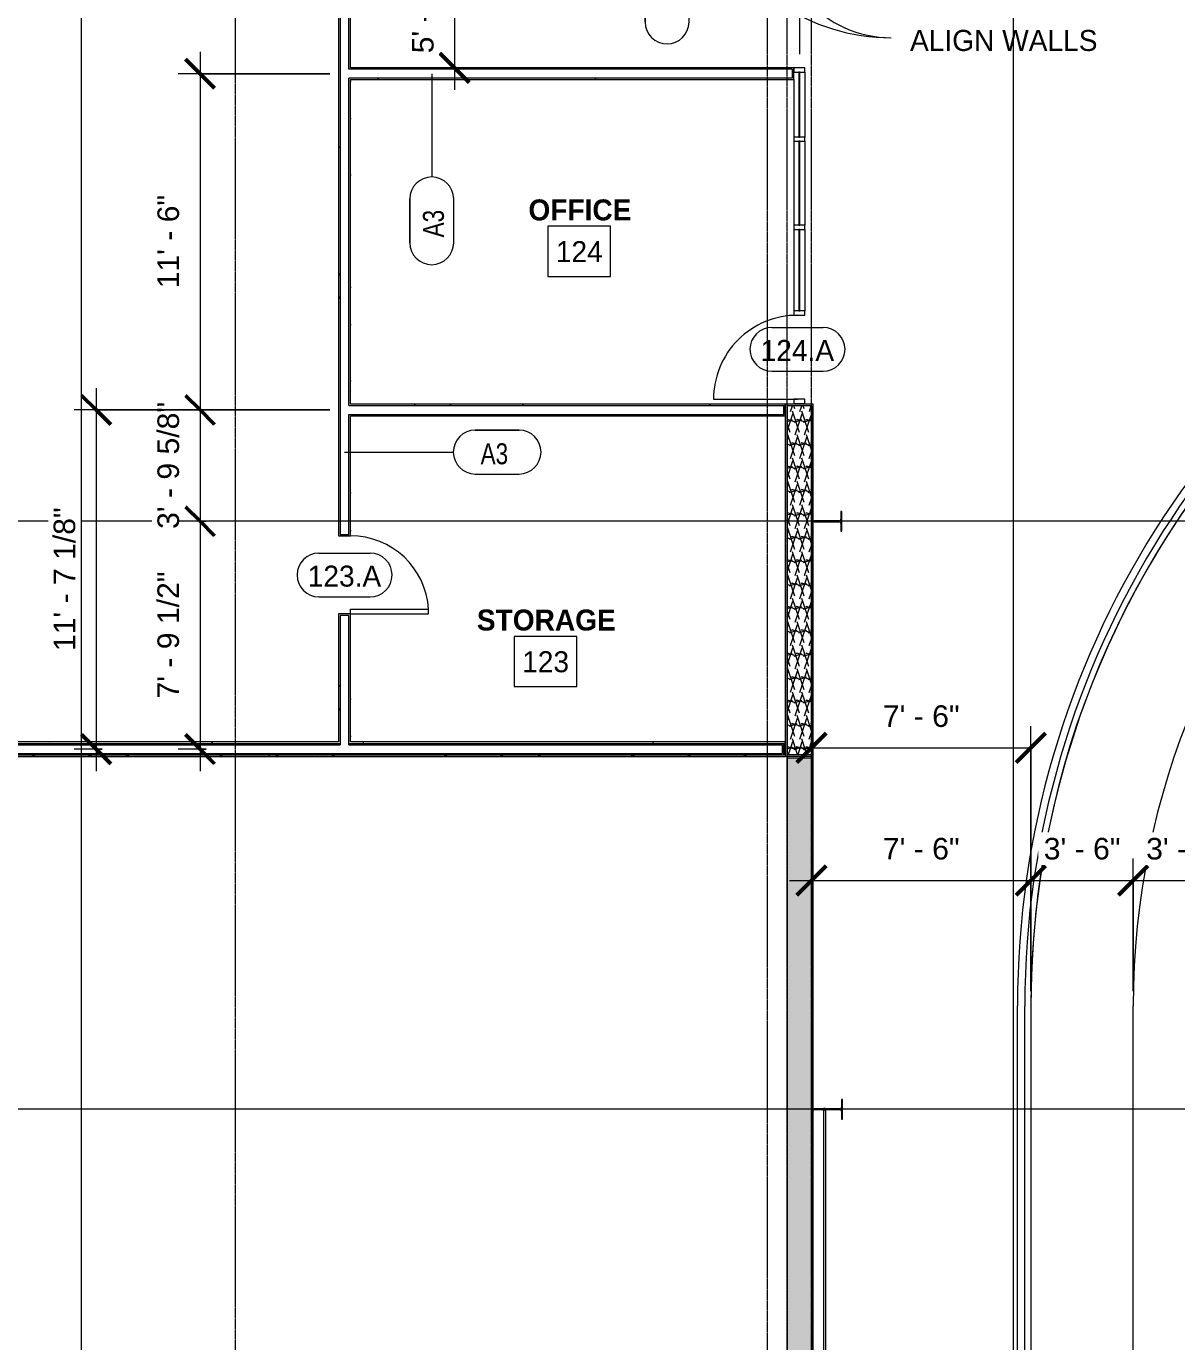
# Model space of a CAD drawing. Header units: inches. Extents: x 21592 to 24810, y -23179 to -20467.
# Drawn here: x 22469 to 22941, y -21722 to -21182 of the extents above; entities that cross this region are included whole.
import ezdxf

# ---------------------------------------------------------------- set-up
doc = ezdxf.new("R2010")
doc.units = ezdxf.units.IN
doc.header["$MEASUREMENT"] = 0
doc.linetypes.add('Grid Line 1_2_', pattern=[0.875, 0.5, -0.125, 0.125, -0.125])
for name, color, linetype, lineweight in [('A-ANNO-DIMS', 211, 'Continuous', 9), ('A-ANNO-DIMS-96', 211, 'Continuous', 9), ('A-AREA', 32, 'Continuous', 9), ('A-AREA-IDEN', 2, 'Continuous', 9), ('A-DOOR', 31, 'Continuous', 13), ('A-DOOR-IDEN', 31, 'Continuous', 9), ('A-FLOR', 192, 'Continuous', 13), ('A-FLOR-HRAL', 11, 'Continuous', 9), ('A-FLOR-OTLN', 90, 'Continuous', 13), ('A-GLAZ-CURT', 52, 'Continuous', 9), ('A-GLAZ-CWMG', 51, 'Continuous', 9), ('A-WALL', 113, 'Continuous', 13), ('A-WALL-IDEN', 211, 'Continuous', 9), ('A-WALL-PATT', 111, 'Continuous', 50), ('G-ANNO-SYMB', 111, 'Continuous', 9), ('G-ANNO-TEXT', 231, 'Continuous', 9), ('I-WALL', 2, 'Continuous', 13), ('S-BEAM', 12, 'Continuous', 9), ('S-COLS', 52, 'Continuous', 9), ('S-GRID', 1, 'Continuous', 9)]:
    doc.layers.add(name, color=color, linetype=linetype, lineweight=lineweight)
doc.styles.add('Arial_1', font='arial.ttf', dxfattribs={"height": 8.851796})
doc.styles.add('Century Gothic', font='GOTHIC.TTF', dxfattribs={"height": 8.622671})
doc.styles.add('Century Gothic_1', font='GOTHIC.TTF', dxfattribs={"width": 0.8, "height": 8.622671})
doc.styles.add('Century Gothic_B', font='GOTHICB.TTF', dxfattribs={"height": 8.616719})
doc.dimstyles.new('OD_Dimension', dxfattribs={"dimscale": 12, "dimtxt": 9, "dimasz": 1, "dimexe": 0.75, "dimexo": 0.5, "dimgap": 0.5, "dimtad": 1, "dimdec": 3, "dimrnd": 0.125, "dimzin": 1, "dimdsep": 46, "dimlunit": 4, "dimtxsty": 'Arial_1', "dimblk1": 'OBLIQUE', "dimblk2": 'OBLIQUE', "dimsah": 1, "dimcen": 0.09, "dimdle": 0.75, "dimazin": 0, "dimtfac": 1, "dimtdec": 4, "dimtix": 1, "dimtmove": 0, "dimatfit": 3, "dimfxl": 1, "dimtvp": 1, "dimtfill": 1, "dimfrac": 2, "dimtolj": 1, "dimtzin": 0, "dimarcsym": 2})
doc.dimstyles.new('OD_Dimension_2', dxfattribs={"dimscale": 12, "dimtxt": 9, "dimasz": 1, "dimexe": 0.75, "dimexo": 0.5, "dimgap": 0.5, "dimtad": 1, "dimdec": 3, "dimrnd": 0.125, "dimzin": 1, "dimdsep": 46, "dimlunit": 4, "dimtxsty": 'Arial_1', "dimblk1": 'OBLIQUE', "dimblk2": 'OBLIQUE', "dimsah": 1, "dimcen": 0.09, "dimdle": 0.75, "dimazin": 0, "dimtfac": 1, "dimtdec": 4, "dimtix": 1, "dimtmove": 0, "dimatfit": 3, "dimfxl": 1, "dimtvp": 1, "dimtfill": 1, "dimfrac": 2, "dimtolj": 1, "dimtzin": 0, "dimarcsym": 2})
doc.dimstyles.new('OD_Dimension_3', dxfattribs={"dimscale": 12, "dimtxt": 9, "dimasz": 1, "dimexe": 0.75, "dimexo": 0.5, "dimgap": 0.5, "dimtad": 1, "dimdec": 3, "dimrnd": 0.125, "dimzin": 1, "dimdsep": 46, "dimlunit": 4, "dimtxsty": 'Arial_1', "dimblk1": 'OBLIQUE', "dimblk2": 'OBLIQUE', "dimsah": 1, "dimcen": 0.09, "dimdle": 0.75, "dimazin": 0, "dimtfac": 1, "dimtdec": 4, "dimtix": 1, "dimtmove": 0, "dimatfit": 3, "dimfxl": 1, "dimtvp": 1, "dimtfill": 1, "dimfrac": 2, "dimtolj": 1, "dimtzin": 0, "dimarcsym": 2})
doc.dimstyles.new('OD_Dimension_4', dxfattribs={"dimscale": 12, "dimtxt": 9, "dimasz": 1, "dimexe": 0.75, "dimexo": 0.5, "dimgap": 0.5, "dimtad": 1, "dimdec": 3, "dimrnd": 0.125, "dimzin": 1, "dimdsep": 46, "dimlunit": 4, "dimtxsty": 'Arial_1', "dimblk1": 'OBLIQUE', "dimblk2": 'OBLIQUE', "dimsah": 1, "dimcen": 0.09, "dimdle": 0.75, "dimazin": 0, "dimtfac": 1, "dimtdec": 4, "dimtix": 1, "dimtmove": 0, "dimatfit": 3, "dimfxl": 1, "dimtvp": 1, "dimtfill": 1, "dimfrac": 2, "dimtolj": 1, "dimtzin": 0, "dimarcsym": 2})
pattern_1 = [(45, (0, 0), (-9.503515, 9.503515), []), (45, (0, 14.4), (-9.503515, 9.503515), [])]
pattern_2 = [(0, (0, 0), (30.72, 7.68), [1.267, -21.773, 1.267, -21.773, -122.88]), (0, (0, 0), (30.72, 7.68), [-46.08, 1.267, -44.813, 1.267, -21.773, -53.76]), (0, (0, 0), (30.72, 7.68), [-115.2, 1.267, -14.093, 1.267, -37.133]), (120, (11.52, 3.84), (-22.0110751, 22.7643004), [1.267, -21.773, 1.267, -21.773, -122.88]), (120, (11.52, 3.84), (-22.0110751, 22.7643004), [-46.08, 1.267, -44.813, 1.267, -21.773, -53.76]), (120, (11.52, 3.84), (-22.0110751, 22.7643004), [-115.2, 1.267, -14.093, 1.267, -37.133]), (240, (15.36, 19.2), (-8.7089249, -30.4443004), [1.267, -21.773, 1.267, -21.773, -122.88]), (240, (15.36, 19.2), (-8.7089249, -30.4443004), [-46.08, 1.267, -44.813, 1.267, -21.773, -53.76]), (240, (15.36, 19.2), (-8.7089249, -30.4443004), [-115.2, 1.267, -14.093, 1.267, -37.133])]
pattern_3 = [(161.57, (0.48, 0.48), (-3.839953776, -1.544e-05), [0, -27.322, 3.034, 0]), (18.43, (-0.48, 0.48), (-3.839953776, 1.544e-05), [0, -27.322, 3.034, 0]), (108.43, (0.48, 0.48), (1.919622, -9.60052459), [9.106, -21.25]), (71.57, (-0.48, 0.48), (1.919622, 9.60052459), [9.106, -21.25])]

# ---------------------------------------------------------------- blocks, each defined once
blk = doc.blocks.new('Top Rail Type - Top Rail_Internal_-939601-Enlarged First Floor Plan _West_')
at = {"layer": 'A-FLOR-HRAL', "color": 43, "lineweight": 13}
for p, q in [((22875.87, -21898.78), (22875.87, -21583.81)), ((22878.91, -21898.78), (22878.91, -21583.81))]:
    blk.add_line(p, q, dxfattribs=at)
for radius, start in [(365.52, 115.441), (362.48, 115.1373)]:
    blk.add_arc((23241.39, -21583.81), radius, start, 180, dxfattribs=at)
blk = doc.blocks.new('Door_Single_Storefront - one-1371407-Enlarged First Floor Plan _West_')
at = {"layer": 'A-DOOR', "color": 43}
blk.add_line((-17.21875, 34.4375), (-17.21875, 0), dxfattribs=at)
blk.add_arc((-17.21875, 0), 34.4375, 360, 90, dxfattribs=at)
blk = doc.blocks.new('System Panel - Interior Glazing-1576800-Enlarged First Floor Plan _West_')
at = {"layer": 'A-GLAZ-CURT', "color": 7, "lineweight": 20}
for p, q in [((16.71875, -0.5625), (-16.71875, -0.5625)), ((-16.71875, -0.5625), (-16.71875, -0.9375)), ((-16.71875, -0.9375), (16.71875, -0.9375)), ((16.71875, -0.9375), (16.71875, -0.5625))]:
    blk.add_line(p, q, dxfattribs=at)
blk = doc.blocks.new('System Panel - Interior Glazing-1220293-Enlarged First Floor Plan _West_')
at = {"layer": 'A-GLAZ-CURT', "color": 7, "lineweight": 20}
for p, q in [((17.21875, -0.5625), (-17.21875, -0.5625)), ((-17.21875, -0.5625), (-17.21875, -0.9375)), ((-17.21875, -0.9375), (17.21875, -0.9375)), ((17.21875, -0.9375), (17.21875, -0.5625))]:
    blk.add_line(p, q, dxfattribs=at)
blk = doc.blocks.new('Rectangular Mullion - Interior 1_75_ x 4_5_-1575586-Enlarged First Floor Plan _West_')
at = {"layer": 'A-GLAZ-CWMG', "color": 43, "lineweight": 13}
for p, q in [((22784.14, -21229.12), (22784.14, -21263.55)), ((22788.64, -21229.12), (22788.64, -21263.55))]:
    blk.add_line(p, q, dxfattribs=at)
blk = doc.blocks.new('Rectangular Mullion - Interior 1_75_ x 4_5_-1575597-Enlarged First Floor Plan _West_')
at = {"layer": 'A-GLAZ-CWMG', "color": 7, "lineweight": 20}
for p, q in [((0, 3), (-1.75, 3)), ((-1.75, 3), (-1.75, -1.5)), ((0, -1.5), (0, 3)), ((-1.75, -1.5), (0, -1.5))]:
    blk.add_line(p, q, dxfattribs=at)
blk = doc.blocks.new('Rectangular Mullion - Interior 1_75_ x 4_5_-1575587-Enlarged First Floor Plan _West_')
at = {"layer": 'A-GLAZ-CWMG', "color": 7, "lineweight": 20}
for p, q in [((-0.875, 3), (0.875, 3)), ((-0.875, -1.5), (-0.875, 3)), ((0.875, 3), (0.875, -1.5)), ((0.875, -1.5), (-0.875, -1.5))]:
    blk.add_line(p, q, dxfattribs=at)
blk = doc.blocks.new('Rectangular Mullion - Interior 1_75_ x 4_5_-1220297-Enlarged First Floor Plan _West_')
at = {"layer": 'A-GLAZ-CWMG', "color": 7, "lineweight": 20}
for p, q in [((-1.75, 3), (0, 3)), ((-1.75, -1.5), (-1.75, 3)), ((0, 3), (0, -1.5)), ((0, -1.5), (-1.75, -1.5))]:
    blk.add_line(p, q, dxfattribs=at)
blk = doc.blocks.new('Single-Flush - 32_ x 84_-489871-Enlarged First Floor Plan _West_')
at = {"layer": 'A-DOOR', "color": 7, "lineweight": 20}
for p, q in [((14, 2.44), (14, 34.44)), ((16, 34.44), (14, 34.44)), ((16, 2.44), (16, 34.44)), ((16, 2.44), (14, 2.44))]:
    blk.add_line(p, q, dxfattribs=at)
at = {"layer": 'A-DOOR', "color": 43}
blk.add_arc((16, 2.44), 32.07, 93.5759, 180, dxfattribs=at)
blk = doc.blocks.new('Round Bar - 1_-1251605-Enlarged First Floor Plan _West_')
at = {"layer": 'S-BEAM', "color": 43, "lineweight": 13}
for p, q in [((22796.27, -21626.3), (22796.27, -21749.02)), ((22797.27, -21749.02), (22797.27, -21626.3))]:
    blk.add_line(p, q, dxfattribs=at)
for start_param, end_param in [(0, 3.141593), (3.141593, 6.283185)]:
    blk.add_ellipse((22796.77, -21626.3), major_axis=(0.5, 0), ratio=0.836579, start_param=start_param, end_param=end_param, dxfattribs=at)
blk = doc.blocks.new('System Panel - Interior Glazing-1619200-Enlarged First Floor Plan _West_')
at = {"layer": 'A-GLAZ-CURT', "color": 7, "lineweight": 20}
for p, q in [((13.34375, -0.5625), (-13.34375, -0.5625)), ((-13.34375, -0.5625), (-13.34375, -0.9375)), ((-13.34375, -0.9375), (13.34375, -0.9375)), ((13.34375, -0.9375), (13.34375, -0.5625))]:
    blk.add_line(p, q, dxfattribs=at)
blk = doc.blocks.new('Rectangular Mullion - Interior 1_75_ x 4_5_-1619198-Enlarged First Floor Plan _West_')
at = {"layer": 'A-GLAZ-CWMG', "color": 43, "lineweight": 13}
for p, q in [((22788.64, -21200.68), (22788.64, -21227.37)), ((22784.14, -21203.8), (22784.14, -21227.37))]:
    blk.add_line(p, q, dxfattribs=at)
blk = doc.blocks.new('Rectangular Mullion - Interior 1_75_ x 4_5_-1220290-Enlarged First Floor Plan _West_')
at = {"layer": 'A-GLAZ-CWMG', "color": 7, "lineweight": 20}
for p, q in [((-0.875, 3), (0.875, 3)), ((-0.875, -1.5), (-0.875, 3)), ((0.875, 3), (0.875, -1.5)), ((0.875, -1.5), (-0.875, -1.5))]:
    blk.add_line(p, q, dxfattribs=at)
blk = doc.blocks.new('Rectangular Mullion - Exterior 2_ x 4_5_-V24-Enlarged First Floor Plan _West_')
at = {"layer": 'A-GLAZ-CWMG', "color": 43, "lineweight": 13}
for p, q in [((22784.14, -21265.3), (22784.14, -21298.74)), ((22788.64, -21265.3), (22788.64, -21298.74))]:
    blk.add_line(p, q, dxfattribs=at)
blk = doc.blocks.new('DIMBLOCK8-Enlarged First Floor Plan _West_')
at = {"layer": 'A-ANNO-DIMS-96', "lineweight": 50}
for p, q in [((22540.55, -21201.37), (22534.55, -21195.37)), ((22540.55, -21201.37), (22546.55, -21207.37)), ((22540.55, -21339.37), (22534.55, -21333.37)), ((22540.55, -21339.37), (22546.55, -21345.37))]:
    blk.add_line(p, q, dxfattribs=at)
at = {"layer": 'A-ANNO-DIMS-96'}
for p, q in [((22540.55, -21192.37), (22540.55, -21339.37)), ((22593.84, -21201.37), (22531.55, -21201.37)), ((22540.55, -21201.37), (22593.84, -21201.37)), ((22593.84, -21339.37), (22531.55, -21339.37)), ((22540.55, -21339.37), (22593.84, -21339.37))]:
    blk.add_line(p, q, dxfattribs=at)
at = {"layer": 'A-ANNO-DIMS-96', "color": 0, "insert": (22523.07, -21289.47), "char_height": 8.852, "width": 45.8585, "attachment_point": 1, "rotation": 90, "line_spacing_factor": 0.938532, "style": 'Arial_1', "bg_fill": 3, "box_fill_scale": 1.25, "bg_fill_color": 0, "bg_fill_transparency": 0}
blk.add_mtext('11\' - 6"', dxfattribs=at)
blk = doc.blocks.new('_Oblique')
at = {"color": 0, "linetype": 'ByBlock', "lineweight": -2}
blk.add_line((-0.5, -0.5), (0.5, 0.5), dxfattribs=at)
blk = doc.blocks.new('DIMBLOCK9-Enlarged First Floor Plan _West_')
at = {"layer": 'A-ANNO-DIMS-96', "lineweight": 50}
for p, q in [((22540.55, -21339.37), (22534.55, -21333.37)), ((22540.55, -21339.37), (22546.55, -21345.37)), ((22540.55, -21385.05), (22534.55, -21379.05)), ((22540.55, -21385.05), (22546.55, -21391.05))]:
    blk.add_line(p, q, dxfattribs=at)
at = {"layer": 'A-ANNO-DIMS-96'}
for p, q in [((22593.84, -21339.37), (22531.55, -21339.37)), ((22540.55, -21339.37), (22540.55, -21385.05)), ((22540.55, -21339.37), (22593.84, -21339.37)), ((22543.04, -21385.05), (22531.55, -21385.05)), ((22540.55, -21385.05), (22543.04, -21385.05))]:
    blk.add_line(p, q, dxfattribs=at)
at = {"layer": 'A-ANNO-DIMS-96', "color": 0, "insert": (22523.07, -21388.17), "char_height": 8.8518, "width": 62.3077, "attachment_point": 1, "rotation": 90, "line_spacing_factor": 0.938532, "style": 'Arial_1', "bg_fill": 3, "box_fill_scale": 1.25, "bg_fill_color": 0, "bg_fill_transparency": 0}
blk.add_mtext('3\' - 9 5/8"', dxfattribs=at)
blk = doc.blocks.new('DIMBLOCK10-Enlarged First Floor Plan _West_')
at = {"layer": 'A-ANNO-DIMS-96', "lineweight": 50}
for p, q in [((22540.55, -21385.05), (22534.55, -21379.05)), ((22540.55, -21385.05), (22546.55, -21391.05)), ((22540.55, -21478.55), (22534.55, -21472.55)), ((22540.55, -21478.55), (22546.55, -21484.55))]:
    blk.add_line(p, q, dxfattribs=at)
at = {"layer": 'A-ANNO-DIMS-96'}
for p, q in [((22543.04, -21385.05), (22531.55, -21385.05)), ((22540.55, -21385.05), (22540.55, -21487.55)), ((22540.55, -21385.05), (22543.04, -21385.05)), ((22543.04, -21478.55), (22531.55, -21478.55)), ((22540.55, -21478.55), (22543.04, -21478.55))]:
    blk.add_line(p, q, dxfattribs=at)
at = {"layer": 'A-ANNO-DIMS-96', "color": 0, "insert": (22523.07, -21457.76), "char_height": 8.8518, "width": 62.3077, "attachment_point": 1, "rotation": 90, "line_spacing_factor": 0.938532, "style": 'Arial_1', "bg_fill": 3, "box_fill_scale": 1.25, "bg_fill_color": 0, "bg_fill_transparency": 0}
blk.add_mtext('7\' - 9 1/2"', dxfattribs=at)
blk = doc.blocks.new('Door Tag - Door Tag-4658-Enlarged First Floor Plan _West_')
at = {"layer": 'A-DOOR-IDEN', "color": 153}
for p, q in [((-0.109375, 0.09375), (0.109375, 0.09375)), ((-0.109375, -0.09375), (0.109375, -0.09375))]:
    blk.add_line(p, q, dxfattribs=at)
for centre, start, end in [((-0.109375, 0), 90, 270), ((0.109375, 0), 270, 90)]:
    blk.add_arc(centre, 0.09375, start, end, dxfattribs=at)
blk = doc.blocks.new('Wall Tag - 1_4_-1369832-Enlarged First Floor Plan _West_')
at = {"layer": 'A-WALL-IDEN', "color": 153}
for p, q in [((-0.0822, 0.0968), (0.1053, 0.0968)), ((0.1053, 0.0968), (-0.0822, 0.0968)), ((-0.0822, -0.0907), (0.1053, -0.0907)), ((-0.0822, -0.0907), (0.1053, -0.0907))]:
    blk.add_line(p, q, dxfattribs=at)
for centre, start, end in [((-0.0822, 0.0031), 90, 270), ((-0.0822, 0.0031), 90, 270), ((0.1053, 0.0031), 270, 90), ((0.1053, 0.0031), 270, 90)]:
    blk.add_arc(centre, 0.0937, start, end, dxfattribs=at)
blk = doc.blocks.new('DIMBLOCK22-Enlarged First Floor Plan _West_')
at = {"layer": 'A-ANNO-DIMS-96', "lineweight": 50}
for p, q in [((22644.98, -21135.18), (22638.98, -21129.18)), ((22644.98, -21135.18), (22650.98, -21141.18)), ((22644.98, -21198.93), (22638.98, -21192.93)), ((22644.98, -21198.93), (22650.98, -21204.93))]:
    blk.add_line(p, q, dxfattribs=at)
at = {"layer": 'A-ANNO-DIMS-96'}
for p, q in [((22644.98, -21126.18), (22644.98, -21207.93)), ((22647.47, -21135.18), (22635.98, -21135.18)), ((22644.98, -21135.18), (22647.47, -21135.18)), ((22647.47, -21198.93), (22635.98, -21198.93)), ((22644.98, -21198.93), (22647.47, -21198.93))]:
    blk.add_line(p, q, dxfattribs=at)
at = {"layer": 'A-ANNO-DIMS-96', "color": 0, "insert": (22627.5, -21193.01), "char_height": 8.8518, "width": 62.3077, "attachment_point": 1, "rotation": 90, "line_spacing_factor": 0.938532, "style": 'Arial_1', "bg_fill": 3, "box_fill_scale": 1.25, "bg_fill_color": 0, "bg_fill_transparency": 0}
blk.add_mtext('5\' - 3 3/4"', dxfattribs=at)
blk = doc.blocks.new('DIMBLOCK25-Enlarged First Floor Plan _West_')
at = {"layer": 'A-ANNO-DIMS-96'}
for p, q in [((22497.97, -21330.37), (22497.97, -21487.55)), ((22593.84, -21339.37), (22488.97, -21339.37)), ((22497.97, -21339.37), (22593.84, -21339.37)), ((22500.46, -21478.55), (22488.97, -21478.55)), ((22497.97, -21478.55), (22500.46, -21478.55))]:
    blk.add_line(p, q, dxfattribs=at)
at = {"layer": 'A-ANNO-DIMS-96', "lineweight": 50}
for p, q in [((22497.97, -21339.37), (22491.97, -21333.37)), ((22497.97, -21339.37), (22503.97, -21345.37)), ((22497.97, -21478.55), (22491.97, -21472.55)), ((22497.97, -21478.55), (22503.97, -21484.55))]:
    blk.add_line(p, q, dxfattribs=at)
at = {"layer": 'A-ANNO-DIMS-96', "color": 0, "insert": (22480.49, -21438.31), "char_height": 8.8518, "width": 70.4492, "attachment_point": 1, "rotation": 90, "line_spacing_factor": 0.938532, "style": 'Arial_1', "bg_fill": 3, "box_fill_scale": 1.25, "bg_fill_color": 0, "bg_fill_transparency": 0}
blk.add_mtext('11\' - 7 1/8"', dxfattribs=at)
blk = doc.blocks.new('DIMBLOCK39-Enlarged First Floor Plan _West_')
at = {"layer": 'A-ANNO-DIMS-96'}
for p, q in [((22881.39, -21577.81), (22881.39, -21523.43)), ((22791.39, -21529.95), (22791.39, -21541.43)), ((22791.39, -21532.43), (22791.39, -21529.95)), ((22782.39, -21532.43), (22881.39, -21532.43)), ((22881.39, -21532.43), (22881.39, -21577.81))]:
    blk.add_line(p, q, dxfattribs=at)
at = {"layer": 'A-ANNO-DIMS-96', "lineweight": 50}
for p, q in [((22791.39, -21532.43), (22797.39, -21526.43)), ((22881.39, -21532.43), (22887.39, -21526.43)), ((22791.39, -21532.43), (22785.39, -21538.43)), ((22881.39, -21532.43), (22875.39, -21538.43))]:
    blk.add_line(p, q, dxfattribs=at)
at = {"layer": 'A-ANNO-DIMS-96', "color": 0, "insert": (22820.67, -21514.95), "char_height": 8.852, "width": 37.7169, "attachment_point": 1, "line_spacing_factor": 0.938532, "style": 'Arial_1', "bg_fill": 3, "box_fill_scale": 1.25, "bg_fill_color": 0, "bg_fill_transparency": 0}
blk.add_mtext('7\' - 6"', dxfattribs=at)
blk = doc.blocks.new('DIMBLOCK40-Enlarged First Floor Plan _West_')
at = {"layer": 'A-ANNO-DIMS-96'}
for p, q in [((22881.39, -21577.81), (22881.39, -21523.43)), ((22923.39, -21577.81), (22923.39, -21523.43)), ((22881.39, -21532.43), (22923.39, -21532.43)), ((22881.39, -21532.43), (22881.39, -21577.81)), ((22923.39, -21532.43), (22923.39, -21577.81))]:
    blk.add_line(p, q, dxfattribs=at)
at = {"layer": 'A-ANNO-DIMS-96', "lineweight": 50}
for p, q in [((22881.39, -21532.43), (22887.39, -21526.43)), ((22923.39, -21532.43), (22929.39, -21526.43)), ((22881.39, -21532.43), (22875.39, -21538.43)), ((22923.39, -21532.43), (22917.39, -21538.43))]:
    blk.add_line(p, q, dxfattribs=at)
at = {"layer": 'A-ANNO-DIMS-96', "color": 0, "insert": (22886.67, -21514.95), "char_height": 8.852, "width": 37.7169, "attachment_point": 1, "line_spacing_factor": 0.938532, "style": 'Arial_1', "bg_fill": 3, "box_fill_scale": 1.25, "bg_fill_color": 0, "bg_fill_transparency": 0}
blk.add_mtext('3\' - 6"', dxfattribs=at)
blk = doc.blocks.new('DIMBLOCK41-Enlarged First Floor Plan _West_')
at = {"layer": 'A-ANNO-DIMS-96'}
for p, q in [((22923.39, -21577.81), (22923.39, -21523.43)), ((22965.39, -21577.81), (22965.39, -21523.43)), ((22923.39, -21532.43), (22965.39, -21532.43)), ((22923.39, -21532.43), (22923.39, -21577.81)), ((22965.39, -21532.43), (22965.39, -21577.81))]:
    blk.add_line(p, q, dxfattribs=at)
at = {"layer": 'A-ANNO-DIMS-96', "lineweight": 50}
for p, q in [((22923.39, -21532.43), (22929.39, -21526.43)), ((22965.39, -21532.43), (22971.39, -21526.43)), ((22923.39, -21532.43), (22917.39, -21538.43)), ((22965.39, -21532.43), (22959.39, -21538.43))]:
    blk.add_line(p, q, dxfattribs=at)
at = {"layer": 'A-ANNO-DIMS-96', "color": 0, "insert": (22928.67, -21514.95), "char_height": 8.852, "width": 37.7169, "attachment_point": 1, "line_spacing_factor": 0.938532, "style": 'Arial_1', "bg_fill": 3, "box_fill_scale": 1.25, "bg_fill_color": 0, "bg_fill_transparency": 0}
blk.add_mtext('3\' - 6"', dxfattribs=at)
blk = doc.blocks.new('DIMBLOCK56-Enlarged First Floor Plan _West_')
at = {"layer": 'A-ANNO-DIMS-96'}
for p, q in [((22881.39, -21577.81), (22881.39, -21469.04)), ((22791.39, -21475.55), (22791.39, -21487.04)), ((22791.39, -21478.04), (22791.39, -21475.55)), ((22782.39, -21478.04), (22881.39, -21478.04)), ((22881.39, -21478.04), (22881.39, -21577.81))]:
    blk.add_line(p, q, dxfattribs=at)
at = {"layer": 'A-ANNO-DIMS-96', "lineweight": 50}
for p, q in [((22791.39, -21478.04), (22797.39, -21472.04)), ((22881.39, -21478.04), (22887.39, -21472.04)), ((22791.39, -21478.04), (22785.39, -21484.04)), ((22881.39, -21478.04), (22875.39, -21484.04))]:
    blk.add_line(p, q, dxfattribs=at)
at = {"layer": 'A-ANNO-DIMS-96', "color": 0, "insert": (22820.67, -21460.56), "char_height": 8.852, "width": 37.7169, "attachment_point": 1, "line_spacing_factor": 0.938532, "style": 'Arial_1', "bg_fill": 3, "box_fill_scale": 1.25, "bg_fill_color": 0, "bg_fill_transparency": 0}
blk.add_mtext('7\' - 6"', dxfattribs=at)

msp = doc.modelspace()

# ---------------------------------------------------------------- hatches: boundary and pattern name
at = {"layer": 'A-WALL-PATT', "lineweight": 9}
h = msp.add_hatch(dxfattribs=at)
h.set_pattern_fill('FP_11', color=8, style=0, pattern_type=2)
h.set_pattern_definition(pattern_2)
h.paths.add_polyline_path([(22597.4, -21475.5528), (22598.025, -21475.5528), (22598.025, -21423.6778), (22599.8375, -21423.6778), (22599.8375, -21423.0528), (22597.4, -21423.0528)], flags=0)
h.paths.add_polyline_path([(22599.8375, -21391.0528), (22599.8375, -21390.4278), (22598.025, -21390.4278), (22598.025, -21174.3966), (22599.8375, -21174.3966), (22599.8375, -21173.7716), (22597.4, -21173.7716), (22597.4, -21391.0528)], flags=0)
h.paths.add_polyline_path([(22599.8375, -21139.3341), (22599.8375, -21138.7091), (22598.025, -21138.7091), (22598.025, -20950.2403), (22599.8375, -20950.2403), (22599.8375, -20949.6153), (22597.4, -20949.6153), (22597.4, -21139.3341)], flags=0)
h.paths.add_polyline_path([(22597.4, -20913.6153), (22599.8375, -20913.6153), (22599.8375, -20912.9903), (22598.025, -20912.9903), (22598.025, -20899.5528), (22597.4, -20899.5528), (22597.4, -20903.6645)], flags=0)
h = msp.add_hatch(dxfattribs=at)
h.set_pattern_fill('FP_11', color=8, style=0, pattern_type=2)
h.set_pattern_definition(pattern_2)
h.paths.add_polyline_path([(22602.275, -21475.5528), (22602.275, -21423.0528), (22599.8375, -21423.0528), (22599.8375, -21423.6778), (22601.65, -21423.6778), (22601.65, -21475.5528)], flags=0)
h.paths.add_polyline_path([(22599.8375, -21391.0528), (22602.275, -21391.0528), (22602.275, -21341.1778), (22601.65, -21341.1778), (22601.65, -21390.4278), (22599.8375, -21390.4278)], flags=0)
h.paths.add_polyline_path([(22601.65, -21337.5528), (22602.275, -21337.5528), (22602.275, -21203.1778), (22601.65, -21203.1778), (22601.65, -21329.7211)], flags=0)
h.paths.add_polyline_path([(22601.65, -21199.5528), (22602.275, -21199.5528), (22602.275, -21173.7716), (22599.8375, -21173.7716), (22599.8375, -21174.3966), (22601.65, -21174.3966), (22601.65, -21174.7915)], flags=0)
h.paths.add_polyline_path([(22599.8375, -21139.3341), (22602.275, -21139.3341), (22602.275, -21134.5528), (22601.65, -21134.5528), (22601.65, -21138.7091), (22599.8375, -21138.7091)], flags=0)
h.paths.add_polyline_path([(22602.275, -21130.9278), (22602.275, -20949.6153), (22599.8375, -20949.6153), (22599.8375, -20950.2403), (22601.65, -20950.2403), (22601.65, -21130.9278)], flags=0)
h.paths.add_polyline_path([(22599.8375, -20913.6153), (22602.275, -20913.6153), (22602.275, -20899.5528), (22601.65, -20899.5528), (22601.65, -20912.9903), (22599.8375, -20912.9903)], flags=0)
h = msp.add_hatch(dxfattribs=at)
h.set_pattern_fill('FP_11', color=8, style=0, pattern_type=2)
h.set_pattern_definition(pattern_2)
h.paths.add_polyline_path([(22783.5142, -21199.5528), (22784.1392, -21199.5528), (22784.1392, -21198.9278), (22602.275, -21198.9278), (22602.275, -21199.5528)], flags=0)
h = msp.add_hatch(dxfattribs=at)
h.set_pattern_fill('FP_11', color=8, style=0, pattern_type=2)
h.set_pattern_definition(pattern_2)
h.paths.add_polyline_path([(22784.1392, -21203.8028), (22784.1392, -21199.5528), (22783.5142, -21199.5528), (22783.5142, -21203.1778), (22602.275, -21203.1778), (22602.275, -21203.8028)], flags=0)
h = msp.add_hatch(dxfattribs=at)
h.set_pattern_fill('FP_11', color=8, style=0, pattern_type=2)
h.set_pattern_definition(pattern_2)
h.paths.add_polyline_path([(22780.0142, -21337.5528), (22780.6392, -21337.5528), (22780.6392, -21336.9278), (22602.275, -21336.9278), (22602.275, -21337.5528), (22681.6305, -21337.5528)], flags=0)
h = msp.add_hatch(dxfattribs=at)
h.set_pattern_fill('FP_11', color=8, style=0, pattern_type=2)
h.set_pattern_definition(pattern_2)
h.paths.add_polyline_path([(22602.275, -21341.8028), (22780.6392, -21341.8028), (22780.6392, -21337.5528), (22780.0142, -21337.5528), (22780.0142, -21341.1778), (22602.275, -21341.1778)], flags=0)
h = msp.add_hatch(dxfattribs=at)
h.set_pattern_fill('FP_7', color=8, style=0, pattern_type=2)
h.set_pattern_definition(pattern_3)
h.paths.add_polyline_path([(22791.3892, -21480.6778), (22791.3892, -21337.6778), (22781.3892, -21337.6778), (22781.3892, -21480.6778)], flags=0)
h = msp.add_hatch(dxfattribs=at)
h.set_pattern_fill('FP_11', color=8, style=0, pattern_type=2)
h.set_pattern_definition(pattern_2)
h.paths.add_polyline_path([(22780.0142, -21476.1778), (22780.6392, -21476.1778), (22780.6392, -21475.5528), (22601.65, -21475.5528), (22601.65, -21476.1778), (22681.6305, -21476.1778)], flags=0)
h.paths.add_polyline_path([(22598.025, -21476.1778), (22598.025, -21475.5528), (22069.6402, -21475.5528), (22069.6402, -21476.1778), (22533.3943, -21476.1778)], flags=0)
h = msp.add_hatch(dxfattribs=at)
h.set_pattern_fill('FP_11', color=8, style=0, pattern_type=2)
h.set_pattern_definition(pattern_2)
h.paths.add_polyline_path([(22780.6392, -21481.5528), (22780.6392, -21476.1778), (22780.0142, -21476.1778), (22780.0142, -21480.9278), (22069.6402, -21480.9278), (22069.6402, -21481.5528), (22681.6305, -21481.5528)], flags=0)
h = msp.add_hatch(dxfattribs=at)
h.set_pattern_fill('FP_11', color=8, style=0, pattern_type=2)
h.set_pattern_definition(pattern_2)
h.paths.add_polyline_path([(22779.3892, -21476.8028), (22780.0142, -21476.8028), (22780.0142, -21476.1778), (22601.65, -21476.1778), (22601.65, -21476.8028), (22681.6305, -21476.8028)], flags=0)
h.paths.add_polyline_path([(22598.025, -21476.8028), (22598.025, -21476.1778), (22069.6402, -21476.1778), (22069.6402, -21476.8028), (22533.3943, -21476.8028)], flags=0)
h = msp.add_hatch(dxfattribs=at)
h.set_pattern_fill('FP_11', color=8, style=0, pattern_type=2)
h.set_pattern_definition(pattern_2)
h.paths.add_polyline_path([(22780.0142, -21480.9278), (22780.0142, -21476.8028), (22779.3892, -21476.8028), (22779.3892, -21480.3028), (22069.6402, -21480.3028), (22069.6402, -21480.9278), (22681.6305, -21480.9278)], flags=0)
h = msp.add_hatch(dxfattribs=at)
h.set_pattern_fill('FP_7', color=8, style=0, pattern_type=2)
h.set_pattern_definition(pattern_3)
h.paths.add_polyline_path([(22791.3892, -22359.5528), (22791.3892, -22350.9278), (22781.3892, -22350.9278), (22781.3892, -22359.5528)], flags=0)
h.paths.add_polyline_path([(22791.3892, -22275.8028), (22791.3892, -21482.1778), (22781.3892, -21482.1778), (22781.3892, -22275.8028)], flags=0)
at = {"layer": 'S-COLS'}
h = msp.add_hatch(dxfattribs=at)
h.set_pattern_fill('FP_6', color=8, style=0, pattern_type=2)
h.set_pattern_definition(pattern_1)
h.paths.add_polyline_path([(22803.8902, -21389.0528), (22803.8902, -21381.0528), (22803.4566, -21381.0528), (22803.4566, -21384.2169), (22803.2541, -21384.7058), (22802.7652, -21384.9083), (22792.5152, -21384.9083), (22792.0263, -21384.7058), (22791.8238, -21384.2169), (22791.8238, -21381.0528), (22791.3902, -21381.0528), (22791.3902, -21389.0528), (22791.8238, -21389.0528), (22791.8238, -21385.8887), (22792.0263, -21385.3998), (22792.5152, -21385.1973), (22802.7652, -21385.1973), (22803.2541, -21385.3998), (22803.4566, -21385.8887), (22803.4566, -21389.0528)], flags=0)
h = msp.add_hatch(dxfattribs=at)
h.set_pattern_fill('FP_6', color=8, style=0, pattern_type=2)
h.set_pattern_definition(pattern_1)
h.paths.add_polyline_path([(22791.8238, -21630.3028), (22791.8238, -21627.1387), (22792.0263, -21626.6498), (22792.5152, -21626.4473), (22796.2652, -21626.4473), (22796.2829, -21626.262), (22796.3342, -21626.1583), (22792.5152, -21626.1583), (22792.0263, -21625.9558), (22791.8238, -21625.4669), (22791.8238, -21622.3028), (22791.3902, -21622.3028), (22791.3902, -21630.3028)], flags=0)
h.paths.add_polyline_path([(22804.1402, -21630.3028), (22804.1402, -21622.3028), (22803.7066, -21622.3028), (22803.7066, -21625.4669), (22803.5041, -21625.9558), (22803.0152, -21626.1583), (22797.1962, -21626.1583), (22797.2652, -21626.3716), (22797.2652, -21626.4473), (22803.0152, -21626.4473), (22803.5041, -21626.6498), (22803.7066, -21627.1387), (22803.7066, -21630.3028)], flags=0)

# ---------------------------------------------------------------- linework, layer by layer
at = {"layer": 'A-AREA', "color": 43, "lineweight": 13}
msp.add_line((22786.5767, -21193.4278), (22786.5767, -21135.0528), dxfattribs=at)
at = {"layer": 'A-AREA-IDEN', "flags": 128}
for points in [[(22683.2621, -21263.9914), (22683.2621, -21284.5628), (22708.9721, -21284.5628), (22708.9721, -21263.9914)], [(22669.4646, -21432.2624), (22669.4646, -21452.8339), (22695.1746, -21452.8339), (22695.1746, -21432.2624)]]:
    msp.add_lwpolyline(points, close=True, dxfattribs=at)
at = {"layer": 'A-FLOR', "color": 43}
msp.add_line((22881.3892, -21583.8101), (22881.3892, -21898.78), dxfattribs=at)
msp.add_arc((23241.3892, -21583.8101), 360, 115.590846, 180, dxfattribs=at)
at = {"layer": 'A-FLOR-OTLN', "color": 43}
msp.add_line((22923.3892, -21898.78), (22923.3892, -21583.8101), dxfattribs=at)
for radius in [360, 318]:
    msp.add_arc((23241.3892, -21583.8101), radius, 90, 180, dxfattribs=at)
at = {"layer": 'A-WALL', "color": 7, "lineweight": 20}
for p, q in [((22598.025, -21174.3966), (22598.025, -21390.4278)), ((22601.65, -21199.5528), (22601.65, -21174.3966)), ((22783.5142, -21199.5528), (22601.65, -21199.5528)), ((22783.5142, -21199.5528), (22783.5142, -21203.1778)), ((22783.5142, -21203.1778), (22601.65, -21203.1778)), ((22601.65, -21337.5528), (22601.65, -21203.1778)), ((22601.65, -21337.5528), (22780.0142, -21337.5528)), ((22601.65, -21390.4278), (22601.65, -21341.1778)), ((22601.65, -21341.1778), (22780.0142, -21341.1778)), ((22780.0142, -21341.1778), (22780.0142, -21337.5528)), ((22791.3892, -21337.6778), (22781.3892, -21337.6778)), ((22781.3892, -21337.6778), (22781.3892, -21480.6778)), ((22791.3892, -21337.6778), (22791.3892, -21480.6778)), ((22598.025, -21390.4278), (22601.65, -21390.4278)), ((22601.65, -21423.6778), (22598.025, -21423.6778)), ((22598.025, -21423.6778), (22598.025, -21476.8028)), ((22601.65, -21476.8028), (22601.65, -21423.6778)), ((22069.6402, -21476.1778), (22598.025, -21476.1778)), ((22601.65, -21476.1778), (22780.0142, -21476.1778)), ((22780.0142, -21480.9278), (22780.0142, -21476.1778)), ((22069.6402, -21476.8028), (22598.025, -21476.8028)), ((22069.6402, -21480.3028), (22779.3892, -21480.3028)), ((22069.6402, -21480.9278), (22780.0142, -21480.9278)), ((22601.65, -21476.8028), (22779.3892, -21476.8028)), ((22779.3892, -21476.8028), (22779.3892, -21480.3028)), ((22781.3892, -21480.6778), (22791.3892, -21480.6778)), ((22791.3892, -21482.1778), (22781.3892, -21482.1778)), ((22791.3892, -21482.1778), (22791.3892, -22275.8028))]:
    msp.add_line(p, q, dxfattribs=at)
at = {"layer": 'A-WALL-IDEN', "color": 153}
msp.add_line((22635.6162, -21201.3653), (22635.6162, -21243.7606), dxfattribs=at)
at = {"layer": 'G-ANNO-SYMB'}
for p, q in [((22491.854, -20695.6113), (22491.854, -23040.6554)), ((22874.1556, -21010.0849), (22874.1556, -23129.8711))]:
    msp.add_line(p, q, dxfattribs=at)
at = {"layer": 'G-ANNO-TEXT', "color": 145}
for centre, radius, start in [((22824.1373, -21104.8589), 81.7723, 201.935744), ((22824.1373, -21139.9089), 46.7223, 173.445967)]:
    msp.add_arc(centre, radius, start, 270, dxfattribs=at)
at = {"layer": 'I-WALL', "color": 7, "lineweight": 20}
for p, q in [((22597.4, -21173.7716), (22597.4, -21391.0528)), ((22602.275, -21198.9278), (22602.275, -21173.7716)), ((22784.1392, -21198.9278), (22602.275, -21198.9278)), ((22784.1392, -21203.8028), (22784.1392, -21198.9278)), ((22602.275, -21203.8028), (22784.1392, -21203.8028)), ((22602.275, -21336.9278), (22602.275, -21203.8028)), ((22792.1392, -21336.9278), (22602.275, -21336.9278)), ((22780.6392, -21336.9278), (22780.6392, -21481.4278)), ((22780.6392, -21341.8028), (22780.6392, -21336.9278)), ((22792.1392, -22276.5528), (22792.1392, -21336.9278)), ((22602.275, -21391.0528), (22602.275, -21341.8028)), ((22602.275, -21341.8028), (22780.6392, -21341.8028)), ((22597.4, -21391.0528), (22602.275, -21391.0528)), ((22597.4, -21423.0528), (22597.4, -21475.5528)), ((22602.275, -21423.0528), (22597.4, -21423.0528)), ((22602.275, -21475.5528), (22602.275, -21423.0528)), ((22597.4, -21475.5528), (22070.3902, -21475.5528)), ((22780.6392, -21475.5528), (22602.275, -21475.5528)), ((22780.6392, -21481.5528), (22780.6392, -21475.5528)), ((22069.6402, -21481.5528), (22780.6392, -21481.5528)), ((22780.6392, -21481.4278), (22792.1392, -21481.4278)), ((22781.3892, -21481.4278), (22781.3892, -22276.5528))]:
    msp.add_line(p, q, dxfattribs=at)
at = {"layer": 'S-COLS', "color": 7, "lineweight": 20}
for p, q in [((22791.8238, -21381.0528), (22791.3902, -21381.0528)), ((22791.3902, -21381.0528), (22791.3902, -21389.0528)), ((22791.8238, -21384.2169), (22791.8238, -21381.0528)), ((22803.8902, -21381.0528), (22803.4566, -21381.0528)), ((22803.4566, -21381.0528), (22803.4566, -21384.2169)), ((22803.8902, -21389.0528), (22803.8902, -21381.0528)), ((22791.3902, -21389.0528), (22791.8238, -21389.0528)), ((22791.8238, -21389.0528), (22791.8238, -21385.8887)), ((22802.7652, -21384.9083), (22792.5152, -21384.9083)), ((22792.5152, -21385.1973), (22802.7652, -21385.1973)), ((22803.4566, -21385.8887), (22803.4566, -21389.0528)), ((22803.4566, -21389.0528), (22803.8902, -21389.0528)), ((22791.8238, -21622.3028), (22791.3902, -21622.3028)), ((22791.3902, -21622.3028), (22791.3902, -21630.3028)), ((22791.8238, -21625.4669), (22791.8238, -21622.3028)), ((22804.1402, -21622.3028), (22803.7066, -21622.3028)), ((22803.7066, -21622.3028), (22803.7066, -21625.4669)), ((22804.1402, -21630.3028), (22804.1402, -21622.3028)), ((22791.8238, -21630.3028), (22791.8238, -21627.1387)), ((22796.3342, -21626.1583), (22792.5152, -21626.1583)), ((22792.5152, -21626.4473), (22796.2652, -21626.4473)), ((22803.0152, -21626.1583), (22797.1962, -21626.1583)), ((22797.2652, -21626.4473), (22803.0152, -21626.4473)), ((22803.7066, -21627.1387), (22803.7066, -21630.3028)), ((22791.3902, -21630.3028), (22791.8238, -21630.3028)), ((22803.7066, -21630.3028), (22804.1402, -21630.3028))]:
    msp.add_line(p, q, dxfattribs=at)
for centre, start, end in [((22792.5152, -21384.2169), 180, 270), ((22802.7652, -21384.2169), 270, 0), ((22792.5152, -21385.8887), 90, 180), ((22802.7652, -21385.8887), 0, 90), ((22792.5152, -21625.4669), 180, 270), ((22792.5152, -21627.1387), 90, 180), ((22803.0152, -21625.4669), 270, 0), ((22803.0152, -21627.1387), 0, 90)]:
    msp.add_arc(centre, 0.6914, start, end, dxfattribs=at)
at = {"layer": 'S-GRID', "linetype": 'Grid Line 1_2_'}
for p, q in [((22555.1402, -22972.8509), (22555.1402, -20633.3741)), ((22781.3902, -22389.5762), (22781.3902, -20633.3741)), ((22773.3902, -22389.5762), (22773.3902, -20713.1265)), ((22781.3902, -22389.5762), (22781.3902, -20761.1265)), ((22791.3902, -22389.5762), (22791.3902, -20761.1265)), ((24479.1075, -21385.0528), (21657.561, -21385.0528)), ((24742.7891, -21385.0528), (21928.0152, -21385.0528)), ((24479.1075, -21626.3028), (21657.561, -21626.3028)), ((24742.7891, -21626.3028), (21928.0152, -21626.3028))]:
    msp.add_line(p, q, dxfattribs=at)

# ---------------------------------------------------------------- block references
at = {"layer": 'A-DOOR', "color": 43, "rotation": 90}
msp.add_blockref('Door_Single_Storefront - one-1371407-Enlarged First Floor Plan _West_', (22785.6392, -21317.7091), dxfattribs=at)
at = {"layer": 'A-DOOR', "color": 250, "rotation": 269.9999999999996}
msp.add_blockref('Single-Flush - 32_ x 84_-489871-Enlarged First Floor Plan _West_', (22599.8375, -21407.0528), dxfattribs=at)
at = {"layer": 'A-DOOR-IDEN', "color": 153, "xscale": 95.99999999999994, "yscale": 95.99999999999994, "zscale": 95.99999999999994}
for p in [(22785.6392, -21314.4601), (22599.8375, -21407.0528)]:
    msp.add_blockref('Door Tag - Door Tag-4658-Enlarged First Floor Plan _West_', p, dxfattribs=at)
at = {"layer": 'A-FLOR-HRAL', "color": 43, "lineweight": 13}
msp.add_blockref('Top Rail Type - Top Rail_Internal_-939601-Enlarged First Floor Plan _West_', (0, 0), dxfattribs=at)
at = {"layer": 'A-GLAZ-CURT', "color": 43, "lineweight": 13, "rotation": 90}
for name, p in [('System Panel - Interior Glazing-1619200-Enlarged First Floor Plan _West_', (22785.6392, -21214.0216)), ('System Panel - Interior Glazing-1220293-Enlarged First Floor Plan _West_', (22785.6392, -21246.3341)), ('System Panel - Interior Glazing-1576800-Enlarged First Floor Plan _West_', (22785.6392, -21282.0216))]:
    msp.add_blockref(name, p, dxfattribs=at)
at = {"layer": 'A-GLAZ-CWMG', "color": 43, "lineweight": 13, "extrusion": (0, 0, -1), "rotation": 90}
for name, p in [('Rectangular Mullion - Interior 1_75_ x 4_5_-1220297-Enlarged First Floor Plan _West_', (-22785.6392, -21198.9278)), ('Rectangular Mullion - Interior 1_75_ x 4_5_-1220290-Enlarged First Floor Plan _West_', (-22785.6392, -21228.2403)), ('Rectangular Mullion - Interior 1_75_ x 4_5_-1575587-Enlarged First Floor Plan _West_', (-22785.6392, -21264.4278)), ('Rectangular Mullion - Interior 1_75_ x 4_5_-1575587-Enlarged First Floor Plan _West_', (-22785.6392, -21299.6153))]:
    msp.add_blockref(name, p, dxfattribs=at)
at = {"layer": 'A-GLAZ-CWMG', "color": 43, "lineweight": 13}
for name in ['Rectangular Mullion - Interior 1_75_ x 4_5_-1619198-Enlarged First Floor Plan _West_', 'Rectangular Mullion - Interior 1_75_ x 4_5_-1575586-Enlarged First Floor Plan _West_', 'Rectangular Mullion - Exterior 2_ x 4_5_-V24-Enlarged First Floor Plan _West_']:
    msp.add_blockref(name, (0, 0), dxfattribs=at)
at = {"layer": 'A-GLAZ-CWMG', "color": 43, "lineweight": 13, "rotation": 270}
msp.add_blockref('Rectangular Mullion - Interior 1_75_ x 4_5_-1575597-Enlarged First Floor Plan _West_', (22785.6392, -21336.6778), dxfattribs=at)
at = {"layer": 'A-WALL-IDEN', "color": 153, "xscale": 95.99999999999994, "yscale": 95.99999999999994, "zscale": 95.99999999999994, "rotation": 89.99999999999991}
for p in [(22732.4612, -21172.2666), (22635.9099, -21262.8653)]:
    msp.add_blockref('Wall Tag - 1_4_-1369832-Enlarged First Floor Plan _West_', p, dxfattribs=at)
at = {"layer": 'A-WALL-IDEN', "color": 153, "xscale": 95.99999999999994, "yscale": 95.99999999999994, "zscale": 95.99999999999994}
msp.add_blockref('Wall Tag - 1_4_-1369832-Enlarged First Floor Plan _West_', (22661.3375, -21356.9422), dxfattribs=at)
at = {"layer": 'S-BEAM', "color": 43, "lineweight": 13}
msp.add_blockref('Round Bar - 1_-1251605-Enlarged First Floor Plan _West_', (0, 0), dxfattribs=at)

# ---------------------------------------------------------------- texts
at = {"layer": 'A-AREA-IDEN', "attachment_point": 2}
for s, insert, char_height, width, line_spacing_factor, style in [('OFFICE', (22696.4032, -21252.9675), 8.61672, 48.6, 0.984796, 'Century Gothic_B'), ('124', (22696.1171, -21270.083), 8.62267, 23.652, 0.984117, 'Century Gothic'), ('STORAGE', (22682.6057, -21421.2386), 8.61672, 64.044, 0.984796, 'Century Gothic_B'), ('123', (22682.3196, -21438.354), 8.62267, 23.652, 0.984117, 'Century Gothic')]:
    msp.add_mtext(s, dxfattribs=dict(at, insert=insert, char_height=char_height, width=width, line_spacing_factor=line_spacing_factor, style=style))
at = {"layer": 'A-DOOR-IDEN', "char_height": 8.62267, "width": 38.124, "attachment_point": 2, "line_spacing_factor": 0.984117, "style": 'Century Gothic'}
for s, insert in [('124.A', (22785.5979, -21310.6288)), ('123.A', (22599.7962, -21403.2215))]:
    msp.add_mtext(s, dxfattribs=dict(at, insert=insert))
at = {"layer": 'G-ANNO-TEXT', "color": 145, "insert": (22831.8173, -21183.4228), "char_height": 8.622671, "width": 91.476, "attachment_point": 1, "line_spacing_factor": 0.984117, "style": 'Century Gothic'}
msp.add_mtext('ALIGN WALLS', dxfattribs=at)

# ---------------------------------------------------------------- next in the draw order: texts
at = {"layer": 'A-WALL-IDEN', "insert": (22631.9755, -21262.8942), "char_height": 8.62267, "width": 14.58, "attachment_point": 2, "rotation": 90, "line_spacing_factor": 0.984117, "style": 'Century Gothic_1', "bg_fill": 3, "box_fill_scale": 1.25, "bg_fill_color": 0, "bg_fill_transparency": 0}
msp.add_mtext('A3', dxfattribs=at)
at = {"layer": 'A-WALL-IDEN', "insert": (22661.3086, -21353.0078), "char_height": 8.62267, "width": 14.58, "attachment_point": 2, "line_spacing_factor": 0.984117, "style": 'Century Gothic_1', "bg_fill": 3, "box_fill_scale": 1.25, "bg_fill_color": 0, "bg_fill_transparency": 0}
msp.add_mtext('A3', dxfattribs=at)

# ---------------------------------------------------------------- next in the draw order: dimensions: what is measured, and where the dimension line sits
at = {"layer": 'A-ANNO-DIMS'}
for base, p1, p2, dimstyle, override, picture, middle in [((22644.9813, -21198.9278), (22653.4666, -21135.1778), (22653.4666, -21198.9278), 'OD_Dimension', {"dimpost": '<>', "dimfxl": 63.75}, 'DIMBLOCK22-Enlarged First Floor Plan _West_', (22634.4015, -21167.0528)), ((22540.5516, -21339.3653), (22599.8375, -21201.3653), (22599.8375, -21339.3653), 'OD_Dimension_2', {"dimpost": '<>', "dimfxl": 138}, 'DIMBLOCK8-Enlarged First Floor Plan _West_', (22530.0321, -21270.3653))]:
    dim = msp.add_linear_dim(base=base, p1=p1, p2=p2, angle=90, dimstyle=dimstyle, override=override, dxfattribs=at)
    dim.commit()
    dim.dimension.update_dxf_attribs({"geometry": picture, "text_midpoint": middle})
dim = msp.add_linear_dim(base=(22881.3892, -21532.4343), p1=(22791.3902, -21523.949), p2=(22881.3892, -21583.8101), dimstyle='OD_Dimension', override={"dimpost": '<>', "dimfxl": 108.088731}, dxfattribs=at)
dim.commit()
dim.dimension.update_dxf_attribs({"geometry": 'DIMBLOCK39-Enlarged First Floor Plan _West_', "text_midpoint": (22836.3897, -21521.9148)})

# ---------------------------------------------------------------- next in the draw order: dimensions: what is measured, and where the dimension line sits
dim = msp.add_linear_dim(base=(22540.5516034915, -21385.0528103972), p1=(22599.8374909767, -21339.365310398), p2=(22549.0368848658, -21385.0528103972), angle=90, dimstyle='OD_Dimension_3', override={"dimpost": '<>', "dimfxl": 68.323124}, dxfattribs=at)
dim.commit()
dim.dimension.update_dxf_attribs({"geometry": 'DIMBLOCK9-Enlarged First Floor Plan _West_', "text_midpoint": (22529.9717347235, -21362.2090603976)})
dim = msp.add_linear_dim(base=(22923.3892, -21532.4343), p1=(22881.3892, -21583.8101), p2=(22923.3892, -21583.8101), dimstyle='OD_Dimension', override={"dimpost": '<>', "dimfxl": 42}, dxfattribs=at)
dim.commit()
dim.dimension.update_dxf_attribs({"geometry": 'DIMBLOCK40-Enlarged First Floor Plan _West_', "text_midpoint": (22902.3892, -21521.9118)})

# ---------------------------------------------------------------- next in the draw order: linework, layer by layer
at = {"layer": 'A-WALL-IDEN', "color": 153}
msp.add_line((22599.8375, -21356.6484), (22644.4422, -21356.6484), dxfattribs=at)

# ---------------------------------------------------------------- next in the draw order: dimensions: what is measured, and where the dimension line sits
at = {"layer": 'A-ANNO-DIMS'}
dim = msp.add_linear_dim(base=(22540.5516, -21478.5528), p1=(22549.0369, -21385.0528), p2=(22549.0369, -21478.5528), angle=90, dimstyle='OD_Dimension_4', override={"dimpost": '<>', "dimfxl": 93.5}, dxfattribs=at)
dim.commit()
dim.dimension.update_dxf_attribs({"geometry": 'DIMBLOCK10-Enlarged First Floor Plan _West_', "text_midpoint": (22529.9748, -21431.8028)})
for base, p1, p2, override, picture, middle in [((22881.3892, -21478.0391), (22791.3902, -21469.5538), (22881.3892, -21583.8101), {"dimpost": '<>', "dimfxl": 145.445267}, 'DIMBLOCK56-Enlarged First Floor Plan _West_', (22836.3897, -21467.5196)), ((22965.3892, -21532.4343), (22923.3892, -21583.8101), (22965.3892, -21583.8101), {"dimpost": '<>', "dimfxl": 42}, 'DIMBLOCK41-Enlarged First Floor Plan _West_', (22944.3892, -21521.9118))]:
    dim = msp.add_linear_dim(base=base, p1=p1, p2=p2, dimstyle='OD_Dimension', override=override, dxfattribs=at)
    dim.commit()
    dim.dimension.update_dxf_attribs({"geometry": picture, "text_midpoint": middle})

# ---------------------------------------------------------------- next in the draw order: dimensions: what is measured, and where the dimension line sits
dim = msp.add_linear_dim(base=(22497.9746308193, -21478.5528103972), p1=(22599.8374909767, -21339.365310398), p2=(22506.4599121936, -21478.5528103972), angle=90, dimstyle='OD_Dimension_2', override={"dimpost": '<>', "dimfxl": 167.608271}, dxfattribs=at)
dim.commit()
dim.dimension.update_dxf_attribs({"geometry": 'DIMBLOCK25-Enlarged First Floor Plan _West_', "text_midpoint": (22487.3977810815, -21408.9590603976)})

doc.saveas('drawing.dxf')
